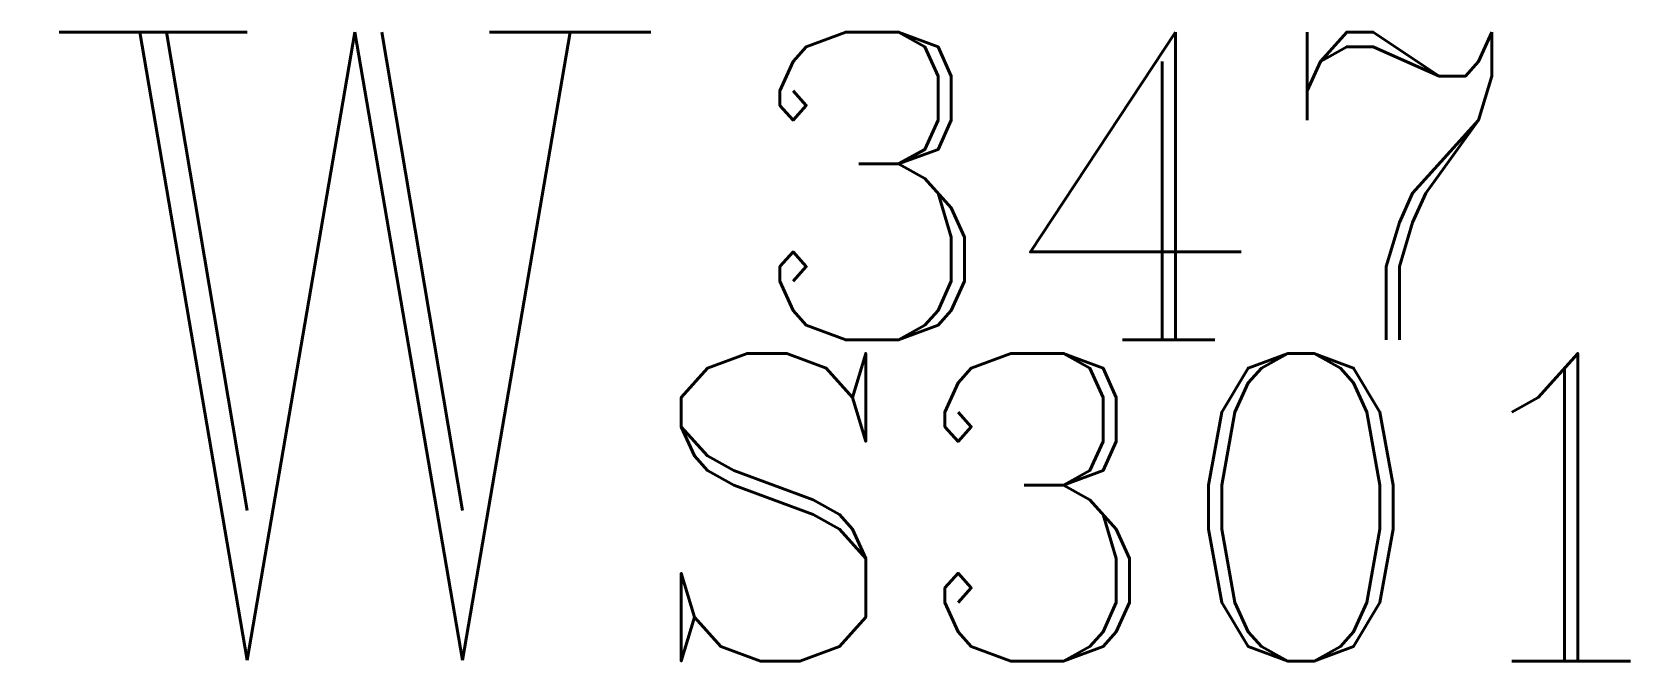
# Model space of a CAD drawing. Header units: inches. Extents: x -15.8 to 36.4, y 3.7 to 24.4.
import ezdxf

# ---------------------------------------------------------------- set-up
doc = ezdxf.new("R2010")
doc.units = ezdxf.units.IN
doc.header["$LTSCALE"] = 48
doc.header["$MEASUREMENT"] = 0
doc.styles.add('FSL12-1', font='complex.shx')

msp = doc.modelspace()

# ---------------------------------------------------------------- wipeouts: each hides what was drawn before it
msp.add_wipeout([(-15.845, 24.352), (36.355, 24.352), (36.355, 3.696), (-15.845, 3.696)])

# ---------------------------------------------------------------- next in the draw order: texts
at = {"linetype": 'Continuous', "insert": (-15.845, 24.352), "char_height": 20.4, "attachment_point": 1, "style": 'FSL12-1'}
msp.add_mtext('W', dxfattribs=at)
at = {"linetype": 'Continuous', "char_height": 10, "width": 1.4210854715202e-14, "attachment_point": 1, "style": 'FSL12-1'}
for s, insert in [('347', (7.176, 24.356)), ('S301', (3.971, 13.915))]:
    msp.add_mtext(s, dxfattribs=dict(at, insert=insert))

doc.saveas('drawing.dxf')
